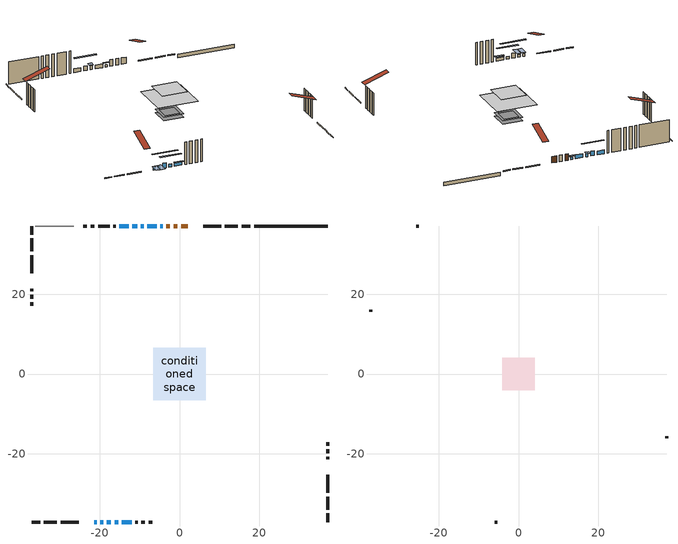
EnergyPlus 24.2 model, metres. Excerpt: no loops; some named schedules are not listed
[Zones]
conditioned space
 floor othersidecoefficients (Floor1 construction): -2.38,-2.38 -2.38,2.38 2.38,2.38 2.38,-2.38 z0.13
 floor adiabatic (Floor3 construction): -3.25,-3.25 -3.25,3.25 3.25,3.25 3.25,-3.25 z0.13
 floor adiabatic (AdiabaticFloorConstruction): -6.56,-6.56 -6.56,6.56 6.56,6.56 6.56,-6.56 z5.01
 floor foundation (Slab1 construction): -3.25,-3.25 -3.25,3.25 3.25,3.25 3.25,-3.25 z-1.07
 wall outside (RimJoist1 construction): 17.76,37.1 15.57,37.1 / -37.1,-37.1 -34.91,-37.1 / -37.1,37.1 -37.1,34.91 / 37.1,-37.1 37.1,-34.91 z0.13:0.43
 wall outside (RimJoist2 construction): 14.64,37.1 11.38,37.1 / -33.98,-37.1 -30.72,-37.1 / -37.1,33.98 -37.1,30.72 / 37.1,-33.98 37.1,-30.72 z0.13:0.43
 wall outside (RimJoist3 construction): 10.45,37.1 5.94,37.1 / -29.79,-37.1 -25.28,-37.1 / -37.1,29.79 -37.1,25.28 / 37.1,-29.79 37.1,-25.28 z0.13:0.43
 wall outside (AdiabaticWallConstruction 1): 2.02,37.1 0.42,37.1 / -2.39,37.1 -3.29,37.1 z0.13:2.16
 wall outside (AdiabaticWallConstruction): -21.36,-37.1 -20.74,-37.1 / -19.82,-37.1 -19.15,-37.1 / -16.28,-37.1 -15.39,-37.1 z0.13:1.05; -4.21,37.1 -4.78,37.1 z0.13:0.79; -5.7,37.1 -8.04,37.1 / -8.97,37.1 -9.68,37.1 / -12.76,37.1 -15.1,37.1 z0.13:1.35; -18.23,-37.1 -17.21,-37.1 z0.13:1.76; -10.61,37.1 -11.83,37.1 z0.13:1.65; -14.46,-37.1 -12.02,-37.1 z0.13:1.2
 wall outside (Wall1 construction): -16.03,37.1 -16.6,37.1 / -11.09,-37.1 -10.53,-37.1 / -37.1,21.36 -37.1,20.79 / 37.1,-21.36 37.1,-20.79 z0.13:7.45
 wall outside (Wall3 construction): -21.34,37.1 -22.28,37.1 / -9.6,-37.1 -8.66,-37.1 / -37.1,19.86 -37.1,18.92 / 37.1,-19.86 37.1,-18.92 z0.13:7.45
 wall outside (Wall4 construction): -23.21,37.1 -24.12,37.1 / -7.73,-37.1 -6.82,-37.1 / -37.1,17.99 -37.1,17.08 / 37.1,-17.99 37.1,-17.08 z0.13:7.45
 wall foundation (FoundationWall1 construction): 37.1,37.1 18.69,37.1 z-1.07:0.13
 wall othersidecoefficients (AdiabaticWallConstruction 1): -0.5,37.1 -1.46,37.1 z0.13:2.16
 wall othersidecoefficients (Wall2 construction): -17.53,37.1 -20.41,37.1 z0.13:7.45
 wall adiabatic (Wall6 construction): -26.52,37.1 -36.17,37.1 z0.13:7.45
 window (WindowConstruction 7): -21.36,-37.1 -20.75,-37.1 z0.13:1.04
 window (WindowConstruction 5): -4.22,37.1 -4.77,37.1 z0.13:0.79
 window (WindowConstruction 6): -5.7,37.1 -8.04,37.1 z0.13:1.35
 window (WindowConstruction 8): -8.97,37.1 -9.68,37.1 z0.13:1.35
 window (WindowConstruction): -19.82,-37.1 -19.16,-37.1 z0.13:1.04
 window (WindowConstruction 9): -18.23,-37.1 -17.21,-37.1 z0.13:1.75
 window (WindowConstruction 1): -10.61,37.1 -11.83,37.1 z0.13:1.65
 window (WindowConstruction 2): -12.76,37.1 -15.1,37.1 z0.13:1.35
 window (WindowConstruction 3): -16.28,-37.1 -15.39,-37.1 z0.13:1.04
 window (WindowConstruction 4): -14.46,-37.1 -12.02,-37.1 z0.13:1.2
 door (Door): 2.02,37.1 0.42,37.1 z0.13:2.16
 door inside (Door 1): -0.5,37.1 -1.46,37.1 z0.13:2.16
 door (Door 2): -2.39,37.1 -3.29,37.1 z0.13:2.16
 ceiling adiabatic (AdiabaticFloorConstruction): 6.56,-6.56 6.56,6.56 -6.56,6.56 -6.56,-6.56 z5.01
attic - vented
 floor to conditioned space (Floor2 construction Reversed): -4.03,-4.03 -4.03,4.03 4.03,4.03 4.03,-4.03 z7.45
 wall outside (Wall5 construction): -25.05,37.1 -25.59,37.1 / -5.89,-37.1 -5.35,-37.1 / -37.1,16.15 -37.1,15.61 / 37.1,-16.15 37.1,-15.61 z0.13:7.45
 roof outside (Roof1 construction): 2.95,37.1,7.45 2.95,29.26,10.06 5.01,29.26,10.06 5.01,37.1,7.45; -22.28,-37.1,7.45 -22.28,-29.26,10.06 -24.35,-29.26,10.06 -24.35,-37.1,7.45; -37.1,22.28,7.45 -29.26,22.28,10.06 -29.26,24.35,10.06 -37.1,24.35,7.45; 37.1,-22.28,7.45 29.26,-22.28,10.06 29.26,-24.35,10.06 37.1,-24.35,7.45
shading: -20.45,-37.1 -21.65,-37.1 -21.65,-40.15 -20.45,-40.15 z1.34; -5.38,37.1 -3.61,37.1 -3.61,37.71 -5.38,37.71 z1.4; -9.98,37.1 -8.67,37.1 -8.67,38.32 -9.98,38.32 z1.65; -18.86,-37.1 -20.12,-37.1 -20.12,-40.15 -18.86,-40.15 z1.34; -13.55,-37.1 -21.89,-37.1 -21.89,-37.71 -13.55,-37.71 z5.42; -14.88,37.1 -7.56,37.1 -7.56,37.71 -14.88,37.71 z4.71; -12.34,-37.1 -19.33,-37.1 -19.33,-37.71 -12.34,-37.71 z4.1; -11.72,-37.1 -14.76,-37.1 -14.76,-37.71 -11.72,-37.71 z1.5
[Building]
Building 1: Terrain=Suburbs
[Site:Location]
Yellowknife AP_NT: Latitude {deg}=62.46; Longitude {deg}=-114.44; Time Zone {hr}=-7; Elevation {m}=206; Keep Site Location Information=Yes
[Site:GroundTemperature:Shallow]
-11.1489, -14.3239, -14.5782, -13.0715, -7.02295, -1.00261, 4.2167, 7.52301, 7.8039, 5.11477, 0.0285573, -5.8071
[Site:WaterMainsTemperature]
Calculation Method=Schedule; Temperature Schedule=mains temperature schedule
[Material] Roughness=Rough; Thermal Absorptance=0.9
Name | Thickness {m} | Conductivity {W/m-K} | Density {kg/m3} | Specific Heat {J/kg-K} | Solar Absorptance | Visible Absorptance
asphalt or fiberglass shingles | 0.00635 | 0.162714 | 1121.4 | 1465.45 | 0.4 | 0.4
ceiling loosefill ins | 0.254 | 0.0480833 | 16.02 | 1046.75 | 0.7 | 0.7
ceiling stud and cavity | 0.1397 | 0.117016 | 65.682 | 1177.47 | 0.7 | 0.7
concrete 4.0 in. | 0.1016 | 1.803125 | 2242.8 | 837.4 | 0.7 | 0.7
concrete 8.0 in. | 0.2032 | 1.803125 | 2242.8 | 837.4 | 0.7 | 0.7
door material | 0.04445 | 0.053851 | 512.64 | 1214.23 | 0.7 | 0.7
door material 1 | 0.04445 | 0.060037 | 512.64 | 1214.23 | 0.7 | 0.7
exterior vertical ins | 0.00316096 | 0.029427 | 32.04 | 1214.23 | 0.7 | 0.7
floor covering | 0.0127 | 0.0433444 | 54.468 | 1339.84 | 0.6 | 0.6
floor covering 1 | 0.0127 | 9.015625 | 54.468 | 1339.84 | 0.6 | 0.6
floor rigid ins | 0.103632 | 0.029427 | 32.04 | 1214.23 | 0.7 | 0.7
floor rigid ins 1; wall rigid ins 2 | 0.512978 | 0.029427 | 32.04 | 1214.23 | 0.7 | 0.7
floor stud and cavity | 0.1397 | 0.0878699 | 92.3553 | 1139.71 | 0.7 | 0.7
floor stud and cavity 1 | 0.0889 | 0.220277 | 50.32683 | 1063.81 | 0.7 | 0.7
floor stud and cavity 2 | 0.1397 | 1.75129 | 37.0049 | 1207.88 | 0.7 | 0.7
furniture material conditioned space 1 | 0.1524 | 0.115458 | 640.8 | 1214.23 | 0.6 | 0.6
gypsum board | 0.0127 | 0.160291 | 801 | 837.4 | 0.6 | 0.6
gypsum board 1 | 0.0127 | 0.160291 | 801 | 837.4 | 0.7 | 0.7
osb sheathing 0.5 in. | 0.0127 | 0.115458 | 512.64 | 1214.23 | 0.7 | 0.7
osb sheathing 0.75 in. | 0.01905 | 0.115458 | 512.64 | 1214.23 | 0.7 | 0.7
osb sheathing 2.0 in. | 0.0508 | 0.115458 | 512.64 | 1214.23 | 0.7 | 0.7
rim joist rigid ins; wall rigid ins | 0.051816 | 0.029427 | 32.04 | 1214.23 | 0.7 | 0.7
rim joist stud and cavity | 0.0508 | 0.0410629 | 125.044 | 1163.47 | 0.6 | 0.6
rim joist stud and cavity 1 | 0.0508 | 0.0408305 | 125.044 | 1163.47 | 0.6 | 0.6
rim joist stud and cavity 2 | 0.0508 | 0.177588 | 50.32683 | 1063.81 | 0.6 | 0.6
wall rigid ins 1 | 0.051816 | 0.029427 | 32.04 | 1214.23 | 0.4 | 0.4
wall stud and cavity | 0.1397 | 0.111587 | 139.0536 | 1170.24 | 0.7 | 0.7
wall stud and cavity 1 | 0.1397 | 0.0930607 | 139.0536 | 1170.24 | 0.7 | 0.7
wall stud and cavity 2 | 0.1397 | 0.100175 | 139.0536 | 1170.24 | 0.7 | 0.7
wall stud and cavity 3 | 0.1397 | 0.104945 | 139.0536 | 1170.24 | 0.7 | 0.7
wall stud and cavity 4 | 0.0889 | 6.1454 | 50.32683 | 1063.81 | 0.6 | 0.6
wall stud and cavity 5 | 0.1397 | 0.089694 | 139.0536 | 1170.24 | 0.7 | 0.7
wall stud and cavity 6 | 0.0889 | 0.380278 | 52.3479 | 1209.89 | 0.7 | 0.7
wall stud and cavity 7 | 0.0889 | 0.391764 | 83.0341 | 1211.67 | 0.7 | 0.7
wood siding | 0.0254 | 0.102417 | 544.68 | 1172.36 | 0.4 | 0.4
wood siding 1 | 0.00254 | 0.102417 | 544.68 | 1172.36 | 0.4 | 0.4
wood siding 2; wood siding 3; wood siding 4 | 0.0254 | 0.102417 | 544.68 | 1172.36 | 0.7 | 0.7
[WindowMaterial:SimpleGlazingSystem]
Name | U-Factor {W/m2-K} | Solar Heat Gain Coefficient
WindowMaterial | 1.90099 | 0.34
WindowMaterial 1 | 1.71248 | 0.41
WindowMaterial 2 | 1.683527 | 0.42
WindowMaterial 3 | 1.83797 | 0.37
WindowMaterial 4 | 1.76132 | 0.39
WindowMaterial 5 | 2.00206 | 0.31
WindowMaterial 6 | 1.93733 | 0.4
WindowMaterial 7 | 1.90156 | 0.42
WindowMaterial 8 | 1.93279 | 0.4
[Construction]
AdiabaticFloorConstruction: floor stud and cavity 2, floor rigid ins 1, osb sheathing 0.75 in., floor covering
AdiabaticWallConstruction: wood siding 3, wall rigid ins 2, wall stud and cavity 6, gypsum board
AdiabaticWallConstruction 1: wood siding 4, wall rigid ins 2, wall stud and cavity 6, gypsum board
Door; Door 2: door material
Door 1: door material 1
Floor1 construction: floor stud and cavity, floor rigid ins, osb sheathing 0.75 in., floor covering
Floor2 construction Reversed: gypsum board, ceiling stud and cavity, ceiling loosefill ins
Floor3 construction: floor stud and cavity 1, floor covering 1
FoundationWall1 construction: concrete 8.0 in., gypsum board 1
furniture construction conditioned space 1: furniture material conditioned space 1
PartitionWallConstruction: gypsum board, wall stud and cavity 7, gypsum board
RimJoist1 construction: wood siding 2, rim joist rigid ins, osb sheathing 2.0 in., rim joist stud and cavity
RimJoist2 construction: wood siding 2, rim joist rigid ins, osb sheathing 2.0 in., rim joist stud and cavity 1
RimJoist3 construction: wood siding 2, rim joist stud and cavity 2
Roof1 construction: asphalt or fiberglass shingles
Slab1 construction: concrete 4.0 in.
Wall1 construction: wood siding, wall rigid ins, osb sheathing 0.5 in., wall stud and cavity, gypsum board
Wall2 construction: wall rigid ins 1, osb sheathing 0.5 in., wall stud and cavity 1, gypsum board
Wall3 construction: wood siding, wall rigid ins, osb sheathing 0.5 in., wall stud and cavity 2, gypsum board
Wall4 construction: wood siding, wall rigid ins, osb sheathing 0.5 in., wall stud and cavity 3, gypsum board
Wall5 construction: wood siding 1, wall stud and cavity 4
Wall6 construction: wall rigid ins 1, osb sheathing 0.5 in., wall stud and cavity 5, gypsum board
WindowConstruction: WindowMaterial
WindowConstruction 1: WindowMaterial 1
WindowConstruction 2; WindowConstruction 6: WindowMaterial 2
WindowConstruction 3: WindowMaterial 3
WindowConstruction 4: WindowMaterial 4
WindowConstruction 5: WindowMaterial 5
WindowConstruction 7: WindowMaterial 6
WindowConstruction 8: WindowMaterial 7
WindowConstruction 9: WindowMaterial 8
[Zone] Multiplier=1; Part of Total Floor Area=Yes
Name | Volume {m3}
attic - vented | 27.5241
conditioned space | 536.2
[Space]
Name | Zone | Volume {m3}
attic - vented 1 | attic - vented | 27.5241
conditioned space 1 | conditioned space | 536.2
[ZoneInfiltration:EffectiveLeakageArea]
infil attic - vented 1: Zone or Space=attic - vented 1; Schedule=Always On Discrete; Effective Air Leakage Area {cm2}=2047.89; Stack Coefficient=0.000690496; Wind Coefficient=1.77542e-05
[ZoneMixing]
whole house fan mix: Zone or Space=attic - vented; Schedule=Always On Continuous; Design Flow Rate Calculation Method=Flow/Zone; Design Flow Rate {m3/s}=0; Source Zone or Space=conditioned space
[SurfaceProperty:OtherSideCoefficients]
other non-freezing space: Combined Convective/Radiative Film Coefficient {W/m2-K}=8.35; Constant Temperature Coefficient=1; External Dry-Bulb Temperature Coefficient=0; Ground Temperature Coefficient=0; Wind Speed Coefficient=0; Zone Air Temperature Coefficient=0; Constant Temperature Schedule=other non-freezing space; Previous Other Side Temperature Coefficient=0
[SurfaceProperty:ExposedFoundationPerimeter]
Slab1: Exposed Perimeter Calculation Method=TotalExposedPerimeter; Total Exposed Perimeter {m}=18.41
[InternalMass] Zone or ZoneList=conditioned space; Space or SpaceList=conditioned space 1
Name | Construction | Surface Area {m2}
furniture mass conditioned space 1 | furniture construction conditioned space 1 | 111.648
partition wall mass | PartitionWallConstruction | 236.85
[Lights]
interior lighting: Zone or ZoneList or Space or SpaceList=conditioned space 1; Schedule=interior lighting schedule; Design Level Calculation Method=LightingLevel; Lighting Level {W}=343.2; Return Air Fraction=0; Fraction Radiant=0.6; Fraction Visible=0.2; Fraction Replaceable=1
[People]
occupants: Zone or ZoneList or Space or SpaceList=conditioned space 1; Number of People Schedule=occupants schedule; Number of People Calculation Method=People; Number of People=3; Fraction Radiant=0.314171; Sensible Heat Fraction=0.56303; Activity Level Schedule=occupants activity schedule; Carbon Dioxide Generation Rate {m3/s-W}=0; Enable ASHRAE 55 Comfort Warnings=No; Mean Radiant Temperature Calculation Type=EnclosureAveraged
[ElectricEquipment] Zone or ZoneList or Space or SpaceList=conditioned space 1; Design Level Calculation Method=EquipmentLevel
Name | Schedule | Design Level {W} | Fraction Latent | Fraction Radiant | Fraction Lost
clothes dryer | clothes dryer schedule | 140.772 | 0.015 | 0.081 | 0.85
clothes washer | clothes washer schedule | 32.1985 | 0.03 | 0.162 | 0.7
cooking range | cooking range schedule | 208.969 | 0.08 | 0.432 | 0.2
dishwasher | dishwasher schedule | 66.8632 | 0.3 | 0.18 | 0.4
fridge | fridge schedule | 72.9452 | 0 | 0.6 | 0
mech vent bath fan 0 | mech vent bath fan 0 schedule | 25.1 | 0 | 0 | 1
mech vent bath fan 1 | mech vent bath fan 1 schedule | 25.1 | 0 | 0 | 1
mech vent house fan | mech vent house fan schedule | 0 | 0 | 0 | 1
mech vent house fan cfis | mech vent house fan cfis schedule | 0 | 0 | 0 | 0
mech vent range fan 0 | mech vent range fan 0 schedule | 57 | 0 | 0 | 1
misc plug loads | misc plug loads schedule | 494.7 | 0.045 | 0.513 | 0.1
whole house fan | Always On Discrete | 0 | 0 | 0 | 1
[OtherEquipment] Zone or ZoneList or Space or SpaceList=conditioned space 1; Design Level Calculation Method=EquipmentLevel
Name | Fuel Type | Schedule | Design Level {W} | Fraction Latent | Fraction Radiant | Fraction Lost
clothes dryer 1 | Electricity | clothes dryer schedule | 0 | 0.015 | 0.081 | 0.85
cooking range 1 | Electricity | cooking range schedule | 0 | 0.08 | 0.432 | 0.2
general water use latent | None | general water use schedule | 59.3978 | 1 | 0 | 0
general water use sensible | None | general water use schedule | -58.539 | 0 | 0.6 | 0
mech vent house fan latent load | None | Always On Discrete | 0 | 1 | 0 | 0
mech vent house fan sensible load | None | Always On Discrete | 0 | 0 | 0 | 0
water heater energy adjustment1 | Electricity | Always On Discrete | 0.01 | 0 | 0 | 1
[ZoneInfiltration:DesignFlowRate] Zone or ZoneList or Space or SpaceList=conditioned space 1; Schedule=Always On Discrete; Design Flow Rate Calculation Method=Flow/Zone; Design Flow Rate {m3/s}=0
infil flow; natural vent flow; whole house fan flow
[Foundation:Kiva]
Foundation Kiva 1: Initial Indoor Air Temperature {C}=18; Wall Height Above Grade {m}=0.129997; Wall Depth Below Slab {m}=0.2032; Custom Block Material Name 1=exterior vertical ins; Custom Block Depth 1 {m}=1.2; Custom Block X Position 1 {m}=0.2159; Custom Block Z Position 1 {m}=0
[Foundation:Kiva:Settings]
Soil Conductivity {W/m-K}=0.849921; Soil Density {kg/m3}=1842.3; Soil Specific Heat {J/kg-K}=418.7; Ground Solar Absorptivity=0.9; Ground Thermal Absorptivity=0.9; Ground Surface Roughness {m}=0.03; Far-Field Width {m}=40; Deep-Ground Boundary Condition=ZeroFlux; Deep-Ground Depth {m}=40; Minimum Cell Dimension {m}=0.2; Maximum Cell Growth Coefficient=3; Simulation Timestep=Timestep
[Exterior:Lights]
exterior lighting: Schedule=exterior lighting schedule; Design Level {W}=75.6
[Schedule:Constant]
Name | Hourly Value
Always On Continuous; mech vent house fan schedule; mech vent house fan cfis schedule; Always On Discrete | 1
other non-freezing space; fridge schedule | 0
occupants activity schedule | 117.228
[Schedule:Week:Daily]
interior lighting schedule Week Rule - Jan1-Jan27: interior lighting schedule day, interior lighting schedule day, interior lighting schedule day, interior lighting schedule day, interior lighting schedule day, interior lighting schedule day, interior lighting schedule day, interior lighting schedule default day, interior lighting schedule default day, interior lighting schedule default day, interior lighting schedule default day, interior lighting schedule default day
interior lighting schedule Week Rule - Jan28-Feb3: interior lighting schedule day, interior lighting schedule day, interior lighting schedule day, interior lighting schedule day, interior lighting schedule day 1, interior lighting schedule day 1, interior lighting schedule day 1, interior lighting schedule default day, interior lighting schedule default day, interior lighting schedule default day, interior lighting schedule default day, interior lighting schedule default day
interior lighting schedule Week Rule - Feb4-Feb24: interior lighting schedule day 1, interior lighting schedule day 1, interior lighting schedule day 1, interior lighting schedule day 1, interior lighting schedule day 1, interior lighting schedule day 1, interior lighting schedule day 1, interior lighting schedule default day, interior lighting schedule default day, interior lighting schedule default day, interior lighting schedule default day, interior lighting schedule default day
interior lighting schedule Week Rule - Feb25-Mar3: interior lighting schedule day 1, interior lighting schedule day 1, interior lighting schedule day 1, interior lighting schedule day 1, interior lighting schedule day 2, interior lighting schedule day 2, interior lighting schedule day 2, interior lighting schedule default day, interior lighting schedule default day, interior lighting schedule default day, interior lighting schedule default day, interior lighting schedule default day
interior lighting schedule Week Rule - Mar4-Mar31: interior lighting schedule day 2, interior lighting schedule day 2, interior lighting schedule day 2, interior lighting schedule day 2, interior lighting schedule day 2, interior lighting schedule day 2, interior lighting schedule day 2, interior lighting schedule default day, interior lighting schedule default day, interior lighting schedule default day, interior lighting schedule default day, interior lighting schedule default day
interior lighting schedule Week Rule - Apr1-Apr28: interior lighting schedule day 3, interior lighting schedule day 3, interior lighting schedule day 3, interior lighting schedule day 3, interior lighting schedule day 3, interior lighting schedule day 3, interior lighting schedule day 3, interior lighting schedule default day, interior lighting schedule default day, interior lighting schedule default day, interior lighting schedule default day, interior lighting schedule default day
interior lighting schedule Week Rule - Apr29-May5: interior lighting schedule day 3, interior lighting schedule day 3, interior lighting schedule day 4, interior lighting schedule day 4, interior lighting schedule day 4, interior lighting schedule day 4, interior lighting schedule day 4, interior lighting schedule default day, interior lighting schedule default day, interior lighting schedule default day, interior lighting schedule default day, interior lighting schedule default day
interior lighting schedule Week Rule - May6-May26: interior lighting schedule day 4, interior lighting schedule day 4, interior lighting schedule day 4, interior lighting schedule day 4, interior lighting schedule day 4, interior lighting schedule day 4, interior lighting schedule day 4, interior lighting schedule default day, interior lighting schedule default day, interior lighting schedule default day, interior lighting schedule default day, interior lighting schedule default day
interior lighting schedule Week Rule - May27-Jun2: interior lighting schedule day 4, interior lighting schedule day 4, interior lighting schedule day 4, interior lighting schedule day 4, interior lighting schedule day 4, interior lighting schedule day 5, interior lighting schedule day 5, interior lighting schedule default day, interior lighting schedule default day, interior lighting schedule default day, interior lighting schedule default day, interior lighting schedule default day
interior lighting schedule Week Rule - Jun3-Jun30: interior lighting schedule day 5, interior lighting schedule day 5, interior lighting schedule day 5, interior lighting schedule day 5, interior lighting schedule day 5, interior lighting schedule day 5, interior lighting schedule day 5, interior lighting schedule default day, interior lighting schedule default day, interior lighting schedule default day, interior lighting schedule default day, interior lighting schedule default day
interior lighting schedule Week Rule - Jul1-Jul28: interior lighting schedule day 6, interior lighting schedule day 6, interior lighting schedule day 6, interior lighting schedule day 6, interior lighting schedule day 6, interior lighting schedule day 6, interior lighting schedule day 6, interior lighting schedule default day, interior lighting schedule default day, interior lighting schedule default day, interior lighting schedule default day, interior lighting schedule default day
interior lighting schedule Week Rule - Jul29-Aug4: interior lighting schedule day 6, interior lighting schedule day 6, interior lighting schedule day 6, interior lighting schedule day 7, interior lighting schedule day 7, interior lighting schedule day 7, interior lighting schedule day 7, interior lighting schedule default day, interior lighting schedule default day, interior lighting schedule default day, interior lighting schedule default day, interior lighting schedule default day
interior lighting schedule Week Rule - Aug5-Aug25: interior lighting schedule day 7, interior lighting schedule day 7, interior lighting schedule day 7, interior lighting schedule day 7, interior lighting schedule day 7, interior lighting schedule day 7, interior lighting schedule day 7, interior lighting schedule default day, interior lighting schedule default day, interior lighting schedule default day, interior lighting schedule default day, interior lighting schedule default day
interior lighting schedule Week Rule - Aug26-Sep1: interior lighting schedule day 7, interior lighting schedule day 7, interior lighting schedule day 7, interior lighting schedule day 7, interior lighting schedule day 7, interior lighting schedule day 7, interior lighting schedule day 8, interior lighting schedule default day, interior lighting schedule default day, interior lighting schedule default day, interior lighting schedule default day, interior lighting schedule default day
interior lighting schedule Week Rule - Sep2-Sep29: interior lighting schedule day 8, interior lighting schedule day 8, interior lighting schedule day 8, interior lighting schedule day 8, interior lighting schedule day 8, interior lighting schedule day 8, interior lighting schedule day 8, interior lighting schedule default day, interior lighting schedule default day, interior lighting schedule default day, interior lighting schedule default day, interior lighting schedule default day
interior lighting schedule Week Rule - Sep30-Oct6: interior lighting schedule day 8, interior lighting schedule day 9, interior lighting schedule day 9, interior lighting schedule day 9, interior lighting schedule day 9, interior lighting schedule day 9, interior lighting schedule day 9, interior lighting schedule default day, interior lighting schedule default day, interior lighting schedule default day, interior lighting schedule default day, interior lighting schedule default day
interior lighting schedule Week Rule - Oct7-Oct27: interior lighting schedule day 9, interior lighting schedule day 9, interior lighting schedule day 9, interior lighting schedule day 9, interior lighting schedule day 9, interior lighting schedule day 9, interior lighting schedule day 9, interior lighting schedule default day, interior lighting schedule default day, interior lighting schedule default day, interior lighting schedule default day, interior lighting schedule default day
interior lighting schedule Week Rule - Oct28-Nov3: interior lighting schedule day 9, interior lighting schedule day 9, interior lighting schedule day 9, interior lighting schedule day 9, interior lighting schedule day 10, interior lighting schedule day 10, interior lighting schedule day 10, interior lighting schedule default day, interior lighting schedule default day, interior lighting schedule default day, interior lighting schedule default day, interior lighting schedule default day
interior lighting schedule Week Rule - Nov4-Nov24: interior lighting schedule day 10, interior lighting schedule day 10, interior lighting schedule day 10, interior lighting schedule day 10, interior lighting schedule day 10, interior lighting schedule day 10, interior lighting schedule day 10, interior lighting schedule default day, interior lighting schedule default day, interior lighting schedule default day, interior lighting schedule default day, interior lighting schedule default day
interior lighting schedule Week Rule - Nov25-Dec1: interior lighting schedule day 10, interior lighting schedule day 10, interior lighting schedule day 10, interior lighting schedule day 10, interior lighting schedule day 10, interior lighting schedule day 10, interior lighting schedule day 11, interior lighting schedule default day, interior lighting schedule default day, interior lighting schedule default day, interior lighting schedule default day, interior lighting schedule default day
interior lighting schedule Week Rule - Dec2-Dec31: interior lighting schedule day 11, interior lighting schedule day 11, interior lighting schedule day 11, interior lighting schedule day 11, interior lighting schedule day 11, interior lighting schedule day 11, interior lighting schedule day 11, interior lighting schedule default day, interior lighting schedule default day, interior lighting schedule default day, interior lighting schedule default day, interior lighting schedule default day
occupants schedule Week Rule - Jan1-Dec31: occupants schedule day, occupants schedule day, occupants schedule day, occupants schedule day, occupants schedule day, occupants schedule day, occupants schedule day, occupants schedule default day, occupants schedule default day, occupants schedule default day, occupants schedule default day, occupants schedule default day
clothes dryer schedule Week Rule - Jan1-Dec31: clothes dryer schedule day, clothes dryer schedule day, clothes dryer schedule day, clothes dryer schedule day, clothes dryer schedule day, clothes dryer schedule day, clothes dryer schedule day, clothes dryer schedule default day, clothes dryer schedule default day, clothes dryer schedule default day, clothes dryer schedule default day, clothes dryer schedule default day
clothes washer schedule Week Rule - Jan1-Dec31: clothes washer schedule day, clothes washer schedule day, clothes washer schedule day, clothes washer schedule day, clothes washer schedule day, clothes washer schedule day, clothes washer schedule day, clothes washer schedule default day, clothes washer schedule default day, clothes washer schedule default day, clothes washer schedule default day, clothes washer schedule default day
cooking range schedule Week Rule - Jan1-Dec31: cooking range schedule day, cooking range schedule day, cooking range schedule day, cooking range schedule day, cooking range schedule day, cooking range schedule day, cooking range schedule day, cooking range schedule default day, cooking range schedule default day, cooking range schedule default day, cooking range schedule default day, cooking range schedule default day
dishwasher schedule Week Rule - Jan1-Dec31: dishwasher schedule day, dishwasher schedule day, dishwasher schedule day, dishwasher schedule day, dishwasher schedule day, dishwasher schedule day, dishwasher schedule day, dishwasher schedule default day, dishwasher schedule default day, dishwasher schedule default day, dishwasher schedule default day, dishwasher schedule default day
mech vent bath fan 0 schedule Week Rule - Jan1-Dec31: mech vent bath fan 0 schedule day, mech vent bath fan 0 schedule day, mech vent bath fan 0 schedule day, mech vent bath fan 0 schedule day, mech vent bath fan 0 schedule day, mech vent bath fan 0 schedule day, mech vent bath fan 0 schedule day, mech vent bath fan 0 schedule default day, mech vent bath fan 0 schedule default day, mech vent bath fan 0 schedule default day, mech vent bath fan 0 schedule default day, mech vent bath fan 0 schedule default day
mech vent bath fan 1 schedule Week Rule - Jan1-Dec31: mech vent bath fan 1 schedule day, mech vent bath fan 1 schedule day, mech vent bath fan 1 schedule day, mech vent bath fan 1 schedule day, mech vent bath fan 1 schedule day, mech vent bath fan 1 schedule day, mech vent bath fan 1 schedule day, mech vent bath fan 1 schedule default day, mech vent bath fan 1 schedule default day, mech vent bath fan 1 schedule default day, mech vent bath fan 1 schedule default day, mech vent bath fan 1 schedule default day
mech vent range fan 0 schedule Week Rule - Jan1-Dec31: mech vent range fan 0 schedule day, mech vent range fan 0 schedule day, mech vent range fan 0 schedule day, mech vent range fan 0 schedule day, mech vent range fan 0 schedule day, mech vent range fan 0 schedule day, mech vent range fan 0 schedule day, mech vent range fan 0 schedule default day, mech vent range fan 0 schedule default day, mech vent range fan 0 schedule default day, mech vent range fan 0 schedule default day, mech vent range fan 0 schedule default day
misc plug loads schedule Week Rule - Jan1-Dec31: misc plug loads schedule day, misc plug loads schedule day, misc plug loads schedule day, misc plug loads schedule day, misc plug loads schedule day, misc plug loads schedule day, misc plug loads schedule day, misc plug loads schedule default day, misc plug loads schedule default day, misc plug loads schedule default day, misc plug loads schedule default day, misc plug loads schedule default day
general water use schedule Week Rule - Jan1-Dec31: general water use schedule day, general water use schedule day, general water use schedule day, general water use schedule day, general water use schedule day, general water use schedule day, general water use schedule day, general water use schedule default day, general water use schedule default day, general water use schedule default day, general water use schedule default day, general water use schedule default day
exterior lighting schedule Week Rule - Jan1-Jan27: exterior lighting schedule day, exterior lighting schedule day, exterior lighting schedule day, exterior lighting schedule day, exterior lighting schedule day, exterior lighting schedule day, exterior lighting schedule day, exterior lighting schedule default day, exterior lighting schedule default day, exterior lighting schedule default day, exterior lighting schedule default day, exterior lighting schedule default day
exterior lighting schedule Week Rule - Jan28-Feb3: exterior lighting schedule day, exterior lighting schedule day, exterior lighting schedule day, exterior lighting schedule day, exterior lighting schedule day 1, exterior lighting schedule day 1, exterior lighting schedule day 1, exterior lighting schedule default day, exterior lighting schedule default day, exterior lighting schedule default day, exterior lighting schedule default day, exterior lighting schedule default day
exterior lighting schedule Week Rule - Feb4-Feb24: exterior lighting schedule day 1, exterior lighting schedule day 1, exterior lighting schedule day 1, exterior lighting schedule day 1, exterior lighting schedule day 1, exterior lighting schedule day 1, exterior lighting schedule day 1, exterior lighting schedule default day, exterior lighting schedule default day, exterior lighting schedule default day, exterior lighting schedule default day, exterior lighting schedule default day
exterior lighting schedule Week Rule - Feb25-Mar3: exterior lighting schedule day 1, exterior lighting schedule day 1, exterior lighting schedule day 1, exterior lighting schedule day 1, exterior lighting schedule day 2, exterior lighting schedule day 2, exterior lighting schedule day 2, exterior lighting schedule default day, exterior lighting schedule default day, exterior lighting schedule default day, exterior lighting schedule default day, exterior lighting schedule default day
exterior lighting schedule Week Rule - Mar4-Mar31: exterior lighting schedule day 2, exterior lighting schedule day 2, exterior lighting schedule day 2, exterior lighting schedule day 2, exterior lighting schedule day 2, exterior lighting schedule day 2, exterior lighting schedule day 2, exterior lighting schedule default day, exterior lighting schedule default day, exterior lighting schedule default day, exterior lighting schedule default day, exterior lighting schedule default day
exterior lighting schedule Week Rule - Apr1-Apr28: exterior lighting schedule day 3, exterior lighting schedule day 3, exterior lighting schedule day 3, exterior lighting schedule day 3, exterior lighting schedule day 3, exterior lighting schedule day 3, exterior lighting schedule day 3, exterior lighting schedule default day, exterior lighting schedule default day, exterior lighting schedule default day, exterior lighting schedule default day, exterior lighting schedule default day
exterior lighting schedule Week Rule - Apr29-May5: exterior lighting schedule day 3, exterior lighting schedule day 3, exterior lighting schedule day 4, exterior lighting schedule day 4, exterior lighting schedule day 4, exterior lighting schedule day 4, exterior lighting schedule day 4, exterior lighting schedule default day, exterior lighting schedule default day, exterior lighting schedule default day, exterior lighting schedule default day, exterior lighting schedule default day
exterior lighting schedule Week Rule - May6-May26: exterior lighting schedule day 4, exterior lighting schedule day 4, exterior lighting schedule day 4, exterior lighting schedule day 4, exterior lighting schedule day 4, exterior lighting schedule day 4, exterior lighting schedule day 4, exterior lighting schedule default day, exterior lighting schedule default day, exterior lighting schedule default day, exterior lighting schedule default day, exterior lighting schedule default day
exterior lighting schedule Week Rule - May27-Jun2: exterior lighting schedule day 4, exterior lighting schedule day 4, exterior lighting schedule day 4, exterior lighting schedule day 4, exterior lighting schedule day 4, exterior lighting schedule day 5, exterior lighting schedule day 5, exterior lighting schedule default day, exterior lighting schedule default day, exterior lighting schedule default day, exterior lighting schedule default day, exterior lighting schedule default day
exterior lighting schedule Week Rule - Jun3-Jun30: exterior lighting schedule day 5, exterior lighting schedule day 5, exterior lighting schedule day 5, exterior lighting schedule day 5, exterior lighting schedule day 5, exterior lighting schedule day 5, exterior lighting schedule day 5, exterior lighting schedule default day, exterior lighting schedule default day, exterior lighting schedule default day, exterior lighting schedule default day, exterior lighting schedule default day
exterior lighting schedule Week Rule - Jul1-Jul28: exterior lighting schedule day 6, exterior lighting schedule day 6, exterior lighting schedule day 6, exterior lighting schedule day 6, exterior lighting schedule day 6, exterior lighting schedule day 6, exterior lighting schedule day 6, exterior lighting schedule default day, exterior lighting schedule default day, exterior lighting schedule default day, exterior lighting schedule default day, exterior lighting schedule default day
exterior lighting schedule Week Rule - Jul29-Aug4: exterior lighting schedule day 6, exterior lighting schedule day 6, exterior lighting schedule day 6, exterior lighting schedule day 7, exterior lighting schedule day 7, exterior lighting schedule day 7, exterior lighting schedule day 7, exterior lighting schedule default day, exterior lighting schedule default day, exterior lighting schedule default day, exterior lighting schedule default day, exterior lighting schedule default day
exterior lighting schedule Week Rule - Aug5-Aug25: exterior lighting schedule day 7, exterior lighting schedule day 7, exterior lighting schedule day 7, exterior lighting schedule day 7, exterior lighting schedule day 7, exterior lighting schedule day 7, exterior lighting schedule day 7, exterior lighting schedule default day, exterior lighting schedule default day, exterior lighting schedule default day, exterior lighting schedule default day, exterior lighting schedule default day
[Schedule:Year]
interior lighting schedule: interior lighting schedule Week Rule - Jan1-Jan27, 1, 1, 1, 27, interior lighting schedule Week Rule - Jan28-Feb3, 1, 28, 2, 3, interior lighting schedule Week Rule - Feb4-Feb24, 2, 4, 2, 24, interior lighting schedule Week Rule - Feb25-Mar3, 2, 25, 3, 3, interior lighting schedule Week Rule - Mar4-Mar31, 3, 4, 3, 31, interior lighting schedule Week Rule - Apr1-Apr28, 4, 1, 4, 28, interior lighting schedule Week Rule - Apr29-May5, 4, 29, 5, 5, interior lighting schedule Week Rule - May6-May26, 5, 6, 5, 26, interior lighting schedule Week Rule - May27-Jun2, 5, 27, 6, 2, interior lighting schedule Week Rule - Jun3-Jun30, 6, 3, 6, 30, interior lighting schedule Week Rule - Jul1-Jul28, 7, 1, 7, 28, interior lighting schedule Week Rule - Jul29-Aug4, 7, 29, 8, 4, interior lighting schedule Week Rule - Aug5-Aug25, 8, 5, 8, 25, interior lighting schedule Week Rule - Aug26-Sep1, 8, 26, 9, 1, interior lighting schedule Week Rule - Sep2-Sep29, 9, 2, 9, 29, interior lighting schedule Week Rule - Sep30-Oct6, 9, 30, 10, 6, interior lighting schedule Week Rule - Oct7-Oct27, 10, 7, 10, 27, interior lighting schedule Week Rule - Oct28-Nov3, 10, 28, 11, 3, interior lighting schedule Week Rule - Nov4-Nov24, 11, 4, 11, 24, interior lighting schedule Week Rule - Nov25-Dec1, 11, 25, 12, 1, interior lighting schedule Week Rule - Dec2-Dec31, 12, 2, 12, 31
occupants schedule: occupants schedule Week Rule - Jan1-Dec31, 1, 1, 12, 31
clothes dryer schedule: clothes dryer schedule Week Rule - Jan1-Dec31, 1, 1, 12, 31
clothes washer schedule: clothes washer schedule Week Rule - Jan1-Dec31, 1, 1, 12, 31
cooking range schedule: cooking range schedule Week Rule - Jan1-Dec31, 1, 1, 12, 31
dishwasher schedule: dishwasher schedule Week Rule - Jan1-Dec31, 1, 1, 12, 31
mech vent bath fan 0 schedule: mech vent bath fan 0 schedule Week Rule - Jan1-Dec31, 1, 1, 12, 31
mech vent bath fan 1 schedule: mech vent bath fan 1 schedule Week Rule - Jan1-Dec31, 1, 1, 12, 31
mech vent range fan 0 schedule: mech vent range fan 0 schedule Week Rule - Jan1-Dec31, 1, 1, 12, 31
misc plug loads schedule: misc plug loads schedule Week Rule - Jan1-Dec31, 1, 1, 12, 31
general water use schedule: general water use schedule Week Rule - Jan1-Dec31, 1, 1, 12, 31
exterior lighting schedule: exterior lighting schedule Week Rule - Jan1-Jan27, 1, 1, 1, 27, exterior lighting schedule Week Rule - Jan28-Feb3, 1, 28, 2, 3, exterior lighting schedule Week Rule - Feb4-Feb24, 2, 4, 2, 24, exterior lighting schedule Week Rule - Feb25-Mar3, 2, 25, 3, 3, exterior lighting schedule Week Rule - Mar4-Mar31, 3, 4, 3, 31, exterior lighting schedule Week Rule - Apr1-Apr28, 4, 1, 4, 28, exterior lighting schedule Week Rule - Apr29-May5, 4, 29, 5, 5, exterior lighting schedule Week Rule - May6-May26, 5, 6, 5, 26, exterior lighting schedule Week Rule - May27-Jun2, 5, 27, 6, 2, exterior lighting schedule Week Rule - Jun3-Jun30, 6, 3, 6, 30, exterior lighting schedule Week Rule - Jul1-Jul28, 7, 1, 7, 28, exterior lighting schedule Week Rule - Jul29-Aug4, 7, 29, 8, 4, exterior lighting schedule Week Rule - Aug5-Aug25, 8, 5, 8, 25, exterior lighting schedule Week Rule - Aug26-Sep1, 8, 26, 9, 1, exterior lighting schedule Week Rule - Sep2-Sep29, 9, 2, 9, 29, exterior lighting schedule Week Rule - Sep30-Oct6, 9, 30, 10, 6, exterior lighting schedule Week Rule - Oct7-Oct27, 10, 7, 10, 27, exterior lighting schedule Week Rule - Oct28-Nov3, 10, 28, 11, 3, exterior lighting schedule Week Rule - Nov4-Nov24, 11, 4, 11, 24, exterior lighting schedule Week Rule - Nov25-Dec1, 11, 25, 12, 1, exterior lighting schedule Week Rule - Dec2-Dec31, 12, 2, 12, 31
[Schedule:Compact]
mains temperature schedule: Through: 01/01, For: AllDays, Until: 24:00, 0, Through: 01/02, For: AllDays, Until: 24:00, 0, Through: 01/03, For: AllDays, Until: 24:00, 0, Through: 01/04, For: AllDays, Until: 24:00, 0, Through: 01/05, For: AllDays, Until: 24:00, 0, Through: 01/06, For: AllDays, Until: 24:00, 0, Through: 01/07, For: AllDays, Until: 24:00, 0, Through: 01/08, For: AllDays, Until: 24:00, 0, Through: 01/09, For: AllDays, Until: 24:00, 0, Through: 01/10, For: AllDays, Until: 24:00, 0, Through: 01/11, For: AllDays, Until: 24:00, 0, Through: 01/12, For: AllDays, Until: 24:00, 0, Through: 01/13, For: AllDays, Until: 24:00, 0, Through: 01/14, For: AllDays, Until: 24:00, 0, Through: 01/15, For: AllDays, Until: 24:00, 0, Through: 01/16, For: AllDays, Until: 24:00, 0, Through: 01/17, For: AllDays, Until: 24:00, 0, Through: 01/18, For: AllDays, Until: 24:00, 0, Through: 01/19, For: AllDays, Until: 24:00, 0, Through: 01/20, For: AllDays, Until: 24:00, 0, Through: 01/21, For: AllDays, Until: 24:00, 0, Through: 01/22, For: AllDays, Until: 24:00, 0, Through: 01/23, For: AllDays, Until: 24:00, 0, Through: 01/24, For: AllDays, Until: 24:00, 0, Through: 01/25, For: AllDays, Until: 24:00, 0, Through: 01/26, For: AllDays, Until: 24:00, 0, Through: 01/27, For: AllDays, Until: 24:00, 0, Through: 01/28, For: AllDays, Until: 24:00, 0, Through: 01/29, For: AllDays, Until: 24:00, 0, Through: 01/30, For: AllDays, Until: 24:00, 0, Through: 01/31, For: AllDays, Until: 24:00, 0, Through: 02/01, For: AllDays, Until: 24:00, 0, Through: 02/02, For: AllDays, Until: 24:00, 0, Through: 02/03, For: AllDays, Until: 24:00, 0, Through: 02/04, For: AllDays, Until: 24:00, 0, Through: 02/05, For: AllDays, Until: 24:00, 0, Through: 02/06, For: AllDays, Until: 24:00, 0, Through: 02/07, For: AllDays, Until: 24:00, 0, Through: 02/08, For: AllDays, Until: 24:00, 0, Through: 02/09, For: AllDays, Until: 24:00, 0, Through: 02/10, For: AllDays, Until: 24:00, 0, Through: 02/11, For: AllDays, Until: 24:00, 0, Through: 02/12, For: AllDays, Until: 24:00, 0, Through: 02/13, For: AllDays, Until: 24:00, 0, Through: 02/14, For: AllDays, Until: 24:00, 0, Through: 02/15, For: AllDays, Until: 24:00, 0, Through: 02/16, For: AllDays, Until: 24:00, 0, Through: 02/17, For: AllDays, Until: 24:00, 0, Through: 02/18, For: AllDays, Until: 24:00, 0, Through: 02/19, For: AllDays, Until: 24:00, 0, Through: 02/20, For: AllDays, Until: 24:00, 0, Through: 02/21, For: AllDays, Until: 24:00, 0, Through: 02/22, For: AllDays, Until: 24:00, 0, Through: 02/23, For: AllDays, Until: 24:00, 0, Through: 02/24, For: AllDays, Until: 24:00, 0, Through: 02/25, For: AllDays, Until: 24:00, 0, Through: 02/26, For: AllDays, Until: 24:00, 0, Through: 02/27, For: AllDays, Until: 24:00, 0, Through: 02/28, For: AllDays, Until: 24:00, 0, Through: 03/01, For: AllDays, Until: 24:00, 0, Through: 03/02, For: AllDays, Until: 24:00, 0, Through: 03/03, For: AllDays, Until: 24:00, 0, Through: 03/04, For: AllDays, Until: 24:00, 0, Through: 03/05, For: AllDays, Until: 24:00, 0, Through: 03/06, For: AllDays, Until: 24:00, 0, Through: 03/07, For: AllDays, Until: 24:00, 0, Through: 03/08, For: AllDays, Until: 24:00, 0, Through: 03/09, For: AllDays, Until: 24:00, 0, Through: 03/10, For: AllDays, Until: 24:00, 0, Through: 03/11, For: AllDays, Until: 24:00, 0, Through: 03/12, For: AllDays, Until: 24:00, 0, Through: 03/13, For: AllDays, Until: 24:00, 0, Through: 03/14, For: AllDays, Until: 24:00, 0, Through: 03/15, For: AllDays, Until: 24:00, 0, Through: 03/16, For: AllDays, Until: 24:00, 0, Through: 03/17, For: AllDays, Until: 24:00, 0, Through: 03/18, For: AllDays, Until: 24:00, 0, Through: 03/19, For: AllDays, Until: 24:00, 0, Through: 03/20, For: AllDays, Until: 24:00, 0, Through: 03/21, For: AllDays, Until: 24:00, 0, Through: 03/22, For: AllDays, Until: 24:00, 0, Through: 03/23, For: AllDays, Until: 24:00, 0, Through: 03/24, For: AllDays, Until: 24:00, 0, Through: 03/25, For: AllDays, Until: 24:00, 0, Through: 03/26, For: AllDays, Until: 24:00, 0, Through: 03/27, For: AllDays, Until: 24:00, 0, Through: 03/28, For: AllDays, Until: 24:00, 0, Through: 03/29, For: AllDays, Until: 24:00, 0, Through: 03/30, For: AllDays, Until: 24:00, 0, Through: 03/31, For: AllDays, Until: 24:00, 0, Through: 04/01, For: AllDays, Until: 24:00, 0, Through: 04/02, For: AllDays, Until: 24:00, 0, Through: 04/03, For: AllDays, Until: 24:00, 0, Through: 04/04, For: AllDays, Until: 24:00, 0, Through: 04/05, For: AllDays, Until: 24:00, 0, Through: 04/06, For: AllDays, Until: 24:00, 0, Through: 04/07, For: AllDays, Until: 24:00, 0, Through: 04/08, For: AllDays, Until: 24:00, 0, Through: 04/09, For: AllDays, Until: 24:00, 0, Through: 04/10, For: AllDays, Until: 24:00, 0, Through: 04/11, For: AllDays, Until: 24:00, 0, Through: 04/12, For: AllDays, Until: 24:00, 0, Through: 04/13, For: AllDays, Until: 24:00, 0, Through: 04/14, For: AllDays, Until: 24:00, 0, Through: 04/15, For: AllDays, Until: 24:00, 0, Through: 04/16, For: AllDays, Until: 24:00, 0, Through: 04/17, For: AllDays, Until: 24:00, 0, Through: 04/18, For: AllDays, Until: 24:00, 0, Through: 04/19, For: AllDays, Until: 24:00, 0, Through: 04/20, For: AllDays, Until: 24:00, 0, Through: 04/21, For: AllDays, Until: 24:00, 0, Through: 04/22, For: AllDays, Until: 24:00, 0, Through: 04/23, For: AllDays, Until: 24:00, 0, Through: 04/24, For: AllDays, Until: 24:00, 0, Through: 04/25, For: AllDays, Until: 24:00, 0, Through: 04/26, For: AllDays, Until: 24:00, 0, Through: 04/27, For: AllDays, Until: 24:00, 0, Through: 04/28, For: AllDays, Until: 24:00, 0, Through: 04/29, For: AllDays, Until: 24:00, 0, Through: 04/30, For: AllDays, Until: 24:00, 0, Through: 05/01, For: AllDays, Until: 24:00, 0, Through: 05/02, For: AllDays, Until: 24:00, 0, Through: 05/03, For: AllDays, Until: 24:00, 0, Through: 05/04, For: AllDays, Until: 24:00, 0, Through: 05/05, For: AllDays, Until: 24:00, 0, Through: 05/06, For: AllDays, Until: 24:00, 0, Through: 05/07, For: AllDays, Until: 24:00, 0, Through: 05/08, For: AllDays, Until: 24:00, 0, Through: 05/09, For: AllDays, Until: 24:00, 0, Through: 05/10, For: AllDays, Until: 24:00, 0, Through: 05/11, For: AllDays, Until: 24:00, 0, Through: 05/12, For: AllDays, Until: 24:00, 0, Through: 05/13, For: AllDays, Until: 24:00, 0, Through: 05/14, For: AllDays, Until: 24:00, 0, Through: 05/15, For: AllDays, Until: 24:00, 0, Through: 05/16, For: AllDays, Until: 24:00, 0, Through: 05/17, For: AllDays, Until: 24:00, 0, Through: 05/18, For: AllDays, Until: 24:00, 0, Through: 05/19, For: AllDays, Until: 24:00, 0, Through: 05/20, For: AllDays, Until: 24:00, 0, Through: 05/21, For: AllDays, Until: 24:00, 0, Through: 05/22, For: AllDays, Until: 24:00, 0, Through: 05/23, For: AllDays, Until: 24:00, 0, Through: 05/24, For: AllDays, Until: 24:00, 0, Through: 05/25, For: AllDays, Until: 24:00, 0, Through: 05/26, For: AllDays, Until: 24:00, 0, Through: 05/27, For: AllDays, Until: 24:00, 0, Through: 05/28, For: AllDays, Until: 24:00, 0, Through: 05/29, For: AllDays, Until: 24:00, 0, Through: 05/30, For: AllDays, Until: 24:00, 0, Through: 05/31, For: AllDays, Until: 24:00, 0, Through: 06/01, For: AllDays, Until: 24:00, 0, Through: 06/02, For: AllDays, Until: 24:00, 0, Through: 06/03, For: AllDays, Until: 24:00, 0, Through: 06/04, For: AllDays, Until: 24:00, 0, Through: 06/05, For: AllDays, Until: 24:00, 0, Through: 06/06, For: AllDays, Until: 24:00, 0, Through: 06/07, For: AllDays, Until: 24:00, 0, Through: 06/08, For: AllDays, Until: 24:00, 0, Through: 06/09, For: AllDays, Until: 24:00, 0, Through: 06/10, For: AllDays, Until: 24:00, 0, Through: 06/11, For: AllDays, Until: 24:00, 0, Through: 06/12, For: AllDays, Until: 24:00, 0.0516667, Through: 06/13, For: AllDays, Until: 24:00, 0.128889, Through: 06/14, For: AllDays, Until: 24:00, 0.206111, Through: 06/15, For: AllDays, Until: 24:00, 0.282778, Through: 06/16, For: AllDays, Until: 24:00, 0.359444, Through: 06/17, For: AllDays, Until: 24:00, 0.436111, Through: 06/18, For: AllDays, Until: 24:00, 0.512222, Through: 06/19, For: AllDays, Until: 24:00, 0.588889, Through: 06/20, For: AllDays, Until: 24:00, 0.664444, Through: 06/21, For: AllDays, Until: 24:00, 0.74, Through: 06/22, For: AllDays, Until: 24:00, 0.815556, Through: 06/23, For: AllDays, Until: 24:00, 0.890556, Through: 06/24, For: AllDays, Until: 24:00, 0.965556, Through: 06/25, For: AllDays, Until: 24:00, 1.04, Through: 06/26, For: AllDays, Until: 24:00, 1.11389, Through: 06/27, For: AllDays, Until: 24:00, 1.18722, Through: 06/28, For: AllDays, Until: 24:00, 1.26056, Through: 06/29, For: AllDays, Until: 24:00, 1.33333, Through: 06/30, For: AllDays, Until: 24:00, 1.40556, Through: 07/01, For: AllDays, Until: 24:00, 1.47778, Through: 07/02, For: AllDays, Until: 24:00, 1.54889, Through: 07/03, For: AllDays, Until: 24:00, 1.62, Through: 07/04, For: AllDays, Until: 24:00, 1.69, Through: 07/05, For: AllDays, Until: 24:00, 1.76, Through: 07/06, For: AllDays, Until: 24:00, 1.82889, Through: 07/07, For: AllDays, Until: 24:00, 1.89778, Through: 07/08, For: AllDays, Until: 24:00, 1.96556, Through: 07/09, For: AllDays, Until: 24:00, 2.03278, Through: 07/10, For: AllDays, Until: 24:00, 2.09944, Through: 07/11, For: AllDays, Until: 24:00, 2.16556, Through: 07/12, For: AllDays, Until: 24:00, 2.23056, Through: 07/13, For: AllDays, Until: 24:00, 2.295, Through: 07/14, For: AllDays, Until: 24:00, 2.35889, Through: 07/15, For: AllDays, Until: 24:00, 2.42167, Through: 07/16, For: AllDays, Until: 24:00, 2.48389, Through: 07/17, For: AllDays, Until: 24:00, 2.54556, Through: 07/18, For: AllDays, Until: 24:00, 2.60611, Through: 07/19, For: AllDays, Until: 24:00, 2.66611, Through: 07/20, For: AllDays, Until: 24:00, 2.725, Through: 07/21, For: AllDays, Until: 24:00, 2.78278, Through: 07/22, For: AllDays, Until: 24:00, 2.84, Through: 07/23, For: AllDays, Until: 24:00, 2.89611, Through: 07/24, For: AllDays, Until: 24:00, 2.95167, Through: 07/25, For: AllDays, Until: 24:00, 3.00611, Through: 07/26, For: AllDays, Until: 24:00, 3.05944, Through: 07/27, For: AllDays, Until: 24:00, 3.11222, Through: 07/28, For: AllDays, Until: 24:00, 3.16389, Through: 07/29, For: AllDays, Until: 24:00, 3.21444, Through: 07/30, For: AllDays, Until: 24:00, 3.26389, Through: 07/31, For: AllDays, Until: 24:00, 3.31222, Through: 08/01, For: AllDays, Until: 24:00, 3.35944, Through: 08/02, For: AllDays, Until: 24:00, 3.40611, Through: 08/03, For: AllDays, Until: 24:00, 3.45111, Through: 08/04, For: AllDays, Until: 24:00, 3.49556, Through: 08/05, For: AllDays, Until: 24:00, 3.53889, Through: 08/06, For: AllDays, Until: 24:00, 3.58056, Through: 08/07, For: AllDays, Until: 24:00, 3.62167, Through: 08/08, For: AllDays, Until: 24:00, 3.66167, Through: 08/09, For: AllDays, Until: 24:00, 3.7, Through: 08/10, For: AllDays, Until: 24:00, 3.73778, Through: 08/11, For: AllDays, Until: 24:00, 3.77389, Through: 08/12, For: AllDays, Until: 24:00, 3.80889, Through: 08/13, For: AllDays, Until: 24:00, 3.84278, Through: 08/14, For: AllDays, Until: 24:00, 3.87556, Through: 08/15, For: AllDays, Until: 24:00, 3.90722, Through: 08/16, For: AllDays, Until: 24:00, 3.93722, Through: 08/17, For: AllDays, Until: 24:00, 3.96667, Through: 08/18, For: AllDays, Until: 24:00, 3.99444, Through: 08/19, For: AllDays, Until: 24:00, 4.02111, Through: 08/20, For: AllDays, Until: 24:00, 4.04611, Through: 08/21, For: AllDays, Until: 24:00, 4.07056, Through: 08/22, For: AllDays, Until: 24:00, 4.09333, Through: 08/23, For: AllDays, Until: 24:00, 4.115, Through: 08/24, For: AllDays, Until: 24:00, 4.135, Through: 08/25, For: AllDays, Until: 24:00, 4.15389, Through: 08/26, For: AllDays, Until: 24:00, 4.17167, Through: 08/27, For: AllDays, Until: 24:00, 4.18833, Through: 08/28, For: AllDays, Until: 24:00, 4.20333, Through: 08/29, For: AllDays, Until: 24:00, 4.21722, Through: 08/30, For: AllDays, Until: 24:00, 4.22944, Through: 08/31, For: AllDays, Until: 24:00, 4.24056, Through: 09/01, For: AllDays, Until: 24:00, 4.25056, Through: 09/02, For: AllDays, Until: 24:00, 4.25889, Through: 09/03, For: AllDays, Until: 24:00, 4.26611, Through: 09/04, For: AllDays, Until: 24:00, 4.27222, Through: 09/05, For: AllDays, Until: 24:00, 4.27667, Through: 09/06, For: AllDays, Until: 24:00, 4.28, Through: 09/07, For: AllDays, Until: 24:00, 4.28167, Through: 09/08, For: AllDays, Until: 24:00, 4.28222, Through: 09/09, For: AllDays, Until: 24:00, 4.28167, Through: 09/10, For: AllDays, Until: 24:00, 4.27944, Through: 09/11, For: AllDays, Until: 24:00, 4.27611, Through: 09/12, For: AllDays, Until: 24:00, 4.27111, Through: 09/13, For: AllDays, Until: 24:00, 4.26556, Through: 09/14, For: AllDays, Until: 24:00, 4.25778, Through: 09/15, For: AllDays, Until: 24:00, 4.24944, Through: 09/16, For: AllDays, Until: 24:00, 4.23889, Through: 09/17, For: AllDays, Until: 24:00, 4.22778, Through: 09/18, For: AllDays, Until: 24:00, 4.215, Through: 09/19, For: AllDays, Until: 24:00, 4.20111, Through: 09/20, For: AllDays, Until: 24:00, 4.18611, Through: 09/21, For: AllDays, Until: 24:00, 4.16944, Through: 09/22, For: AllDays, Until: 24:00, 4.15167, Through: 09/23, For: AllDays, Until: 24:00, 4.13222, Through: 09/24, For: AllDays, Until: 24:00, 4.11167, Through: 09/25, For: AllDays, Until: 24:00, 4.09, Through: 09/26, For: AllDays, Until: 24:00, 4.06722, Through: 09/27, For: AllDays, Until: 24:00, 4.04278, Through: 09/28, For: AllDays, Until: 24:00, 4.01722, Through: 09/29, For: AllDays, Until: 24:00, 3.99056, Through: 09/30, For: AllDays, Until: 24:00, 3.96222, Through: 10/01, For: AllDays, Until: 24:00, 3.93333, Through: 10/02, For: AllDays, Until: 24:00, 3.90278, Through: 10/03, For: AllDays, Until: 24:00, 3.87111, Through: 10/04, For: AllDays, Until: 24:00, 3.83833, Through: 10/05, For: AllDays, Until: 24:00, 3.80389, Through: 10/06, For: AllDays, Until: 24:00, 3.76889, Through: 10/07, For: AllDays, Until: 24:00, 3.73222, Through: 10/08, For: AllDays, Until: 24:00, 3.69444, Through: 10/09, For: AllDays, Until: 24:00, 3.65556, Through: 10/10, For: AllDays, Until: 24:00, 3.61611, Through: 10/11, For: AllDays, Until: 24:00, 3.575, Through: 10/12, For: AllDays, Until: 24:00, 3.53278, Through: 10/13, For: AllDays, Until: 24:00, 3.48944, Through: 10/14, For: AllDays, Until: 24:00, 3.445, Through: 10/15, For: AllDays, Until: 24:00, 3.39944, Through: 10/16, For: AllDays, Until: 24:00, 3.35278, Through: 10/17, For: AllDays, Until: 24:00, 3.305, Through: 10/18, For: AllDays, Until: 24:00, 3.25667, Through: 10/19, For: AllDays, Until: 24:00, 3.20722, Through: 10/20, For: AllDays, Until: 24:00, 3.15611, Through: 10/21, For: AllDays, Until: 24:00, 3.10444, Through: 10/22, For: AllDays, Until: 24:00, 3.05222, Through: 10/23, For: AllDays, Until: 24:00, 2.99833, Through: 10/24, For: AllDays, Until: 24:00, 2.94389, Through: 10/25, For: AllDays, Until: 24:00, 2.88833, Through: 10/26, For: AllDays, Until: 24:00, 2.83167, Through: 10/27, For: AllDays, Until: 24:00, 2.77444, Through: 10/28, For: AllDays, Until: 24:00, 2.71667, Through: 10/29, For: AllDays, Until: 24:00, 2.65722, Through: 10/30, For: AllDays, Until: 24:00, 2.59722, Through: 10/31, For: AllDays, Until: 24:00, 2.53667, Through: 11/01, For: AllDays, Until: 24:00, 2.475, Through: 11/02, For: AllDays, Until: 24:00, 2.41278, Through: 11/03, For: AllDays, Until: 24:00, 2.34944, Through: 11/04, For: AllDays, Until: 24:00, 2.28556, Through: 11/05, For: AllDays, Until: 24:00, 2.22111, Through: 11/06, For: AllDays, Until: 24:00, 2.15611, Through: 11/07, For: AllDays, Until: 24:00, 2.09, Through: 11/08, For: AllDays, Until: 24:00, 2.02333, Through: 11/09, For: AllDays, Until: 24:00, 1.95556, Through: 11/10, For: AllDays, Until: 24:00, 1.88778, Through: 11/11, For: AllDays, Until: 24:00, 1.81889, Through: 11/12, For: AllDays, Until: 24:00, 1.75, Through: 11/13, For: AllDays, Until: 24:00, 1.68, Through: 11/14, For: AllDays, Until: 24:00, 1.60944, Through: 11/15, For: AllDays, Until: 24:00, 1.53889, Through: 11/16, For: AllDays, Until: 24:00, 1.46722, Through: 11/17, For: AllDays, Until: 24:00, 1.39556, Through: 11/18, For: AllDays, Until: 24:00, 1.32278, Through: 11/19, For: AllDays, Until: 24:00, 1.25, Through: 11/20, For: AllDays, Until: 24:00, 1.17667, Through: 11/21, For: AllDays, Until: 24:00, 1.10333, Through: 11/22, For: AllDays, Until: 24:00, 1.02889, Through: 11/23, For: AllDays, Until: 24:00, 0.954444, Through: 11/24, For: AllDays, Until: 24:00, 0.88, Through: 11/25, For: AllDays, Until: 24:00, 0.804444, Through: 11/26, For: AllDays, Until: 24:00, 0.729444, Through: 11/27, For: AllDays, Until: 24:00, 0.653333, Through: 11/28, For: AllDays, Until: 24:00, 0.577778, Through: 11/29, For: AllDays, Until: 24:00, 0.501667, Through: 11/30, For: AllDays, Until: 24:00, 0.425, Through: 12/01, For: AllDays, Until: 24:00, 0.348333, Through: 12/02, For: AllDays, Until: 24:00, 0.271667, Through: 12/03, For: AllDays, Until: 24:00, 0.195, Through: 12/04, For: AllDays, Until: 24:00, 0.117778, Through: 12/05, For: AllDays, Until: 24:00, 0.0405556, Through: 12/06, For: AllDays, Until: 24:00, 0, Through: 12/07, For: AllDays, Until: 24:00, 0, Through: 12/08, For: AllDays, Until: 24:00, 0, Through: 12/09, For: AllDays, Until: 24:00, 0, Through: 12/10, For: AllDays, Until: 24:00, 0, Through: 12/11, For: AllDays, Until: 24:00, 0, Through: 12/12, For: AllDays, Until: 24:00, 0, Through: 12/13, For: AllDays, Until: 24:00, 0, Through: 12/14, For: AllDays, Until: 24:00, 0, Through: 12/15, For: AllDays, Until: 24:00, 0, Through: 12/16, For: AllDays, Until: 24:00, 0, Through: 12/17, For: AllDays, Until: 24:00, 0, Through: 12/18, For: AllDays, Until: 24:00, 0, Through: 12/19, For: AllDays, Until: 24:00, 0, Through: 12/20, For: AllDays, Until: 24:00, 0, Through: 12/21, For: AllDays, Until: 24:00, 0, Through: 12/22, For: AllDays, Until: 24:00, 0, Through: 12/23, For: AllDays, Until: 24:00, 0, Through: 12/24, For: AllDays, Until: 24:00, 0, Through: 12/25, For: AllDays, Until: 24:00, 0, Through: 12/26, For: AllDays, Until: 24:00, 0, Through: 12/27, For: AllDays, Until: 24:00, 0, Through: 12/28, For: AllDays, Until: 24:00, 0, Through: 12/29, For: AllDays, Until: 24:00, 0, Through: 12/30, For: AllDays, Until: 24:00, 0, Through: 12/31, For: AllDays, Until: 24:00, 0
